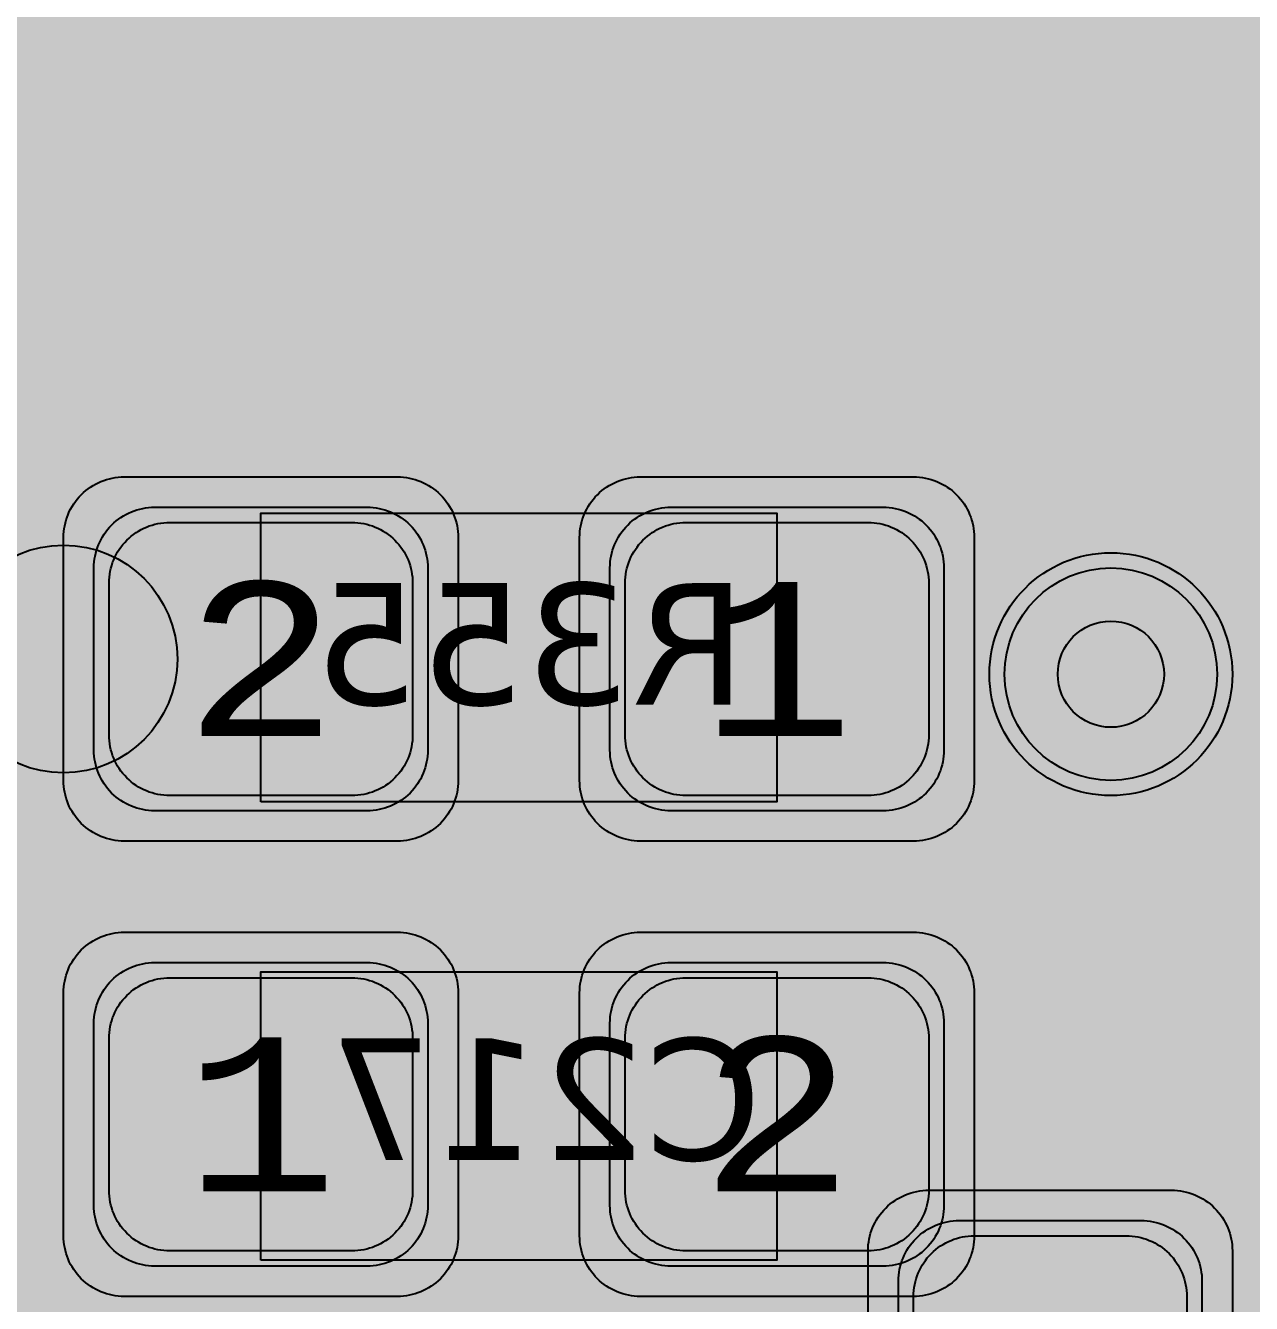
# Model space of a CAD drawing. Extents: x -28 to 199, y -61 to 255.
# Drawn here: x 132.125 to 136.163, y 117.627 to 121.837 of the extents above; entities that cross this region are included whole.
import ezdxf
from ezdxf.enums import TextEntityAlignment as Align

# ---------------------------------------------------------------- set-up
doc = ezdxf.new("R2010")
doc.units = 0
doc.header["$MEASUREMENT"] = 0
for name, color, linetype in [('ASSEMBLY_OUTLINES_BTM', 191, 'CONTINUOUS'), ('ASSEMBLY_PART_NUMBERS_BTM', 191, 'CONTINUOUS'), ('ASSEMBLY_PART_NUMBERS_TOP', 102, 'CONTINUOUS'), ('ASSEMBLY_REF_DES_BTM', 191, 'CONTINUOUS'), ('DRILL_DRAWING', 21, 'CONTINUOUS'), ('GENERATED_SILKSCREEN_BTM', 255, 'CONTINUOUS'), ('GENERATED_SILKSCREEN_TOP', 140, 'CONTINUOUS'), ('PART_PADS_SMD_BTM', 10, 'CONTINUOUS'), ('PART_PADS_SMD_TOP', 150, 'CONTINUOUS'), ('PIN_NUMBERS_BTM', 8, 'CONTINUOUS'), ('PIN_NUMBERS_TOP', 8, 'CONTINUOUS'), ('PLACEMENT_OUTLINES_BTM', 222, 'CONTINUOUS'), ('PLANE_DATA_LAYER_2', 230, 'CONTINUOUS'), ('PLANE_SHAPES_LAYER_2', 230, 'CONTINUOUS'), ('PLANE_SHAPES_LAYER_3', 81, 'CONTINUOUS'), ('SILKSCREEN_OUTLINES_BTM', 211, 'CONTINUOUS'), ('SILKSCREEN_OUTLINES_TOP', 150, 'CONTINUOUS'), ('SILKSCREEN_REF_DES_BTM', 211, 'CONTINUOUS'), ('SILKSCREEN_REF_DES_TOP', 150, 'CONTINUOUS'), ('SOLDERMASK_PADS_BTM', 12, 'CONTINUOUS'), ('SOLDERMASK_PADS_TOP', 180, 'CONTINUOUS'), ('SOLDERPASTE_PADS_BTM', 12, 'CONTINUOUS'), ('SOLDERPASTE_PADS_TOP', 180, 'CONTINUOUS'), ('TRACES_LAYER_2', 230, 'CONTINUOUS'), ('TRACES_LAYER_BOTTOM', 10, 'CONTINUOUS'), ('TRACES_LAYER_TOP', 150, 'CONTINUOUS'), ('VIA_HOLES_LAYER_2', 30, 'CONTINUOUS'), ('VIA_HOLES_LAYER_3', 30, 'CONTINUOUS'), ('VIA_HOLES_LAYER_BOTTOM', 30, 'CONTINUOUS'), ('VIA_HOLES_LAYER_TOP', 30, 'CONTINUOUS'), ('VIA_PADS_LAYER_2', 230, 'CONTINUOUS'), ('VIA_PADS_LAYER_3', 81, 'CONTINUOUS'), ('VIA_PADS_LAYER_BOTTOM', 10, 'CONTINUOUS'), ('VIA_PADS_LAYER_TOP', 150, 'CONTINUOUS')]:
    doc.layers.add(name, color=color, linetype=linetype)
doc.styles.add('COURIER_NEW', font='COUR.TTF')
doc.styles.add('VERDANA', font='verdana.TTF')
doc.styles.add('VERIBEST_GERBER_0', font='txt')

msp = doc.modelspace()

# ---------------------------------------------------------------- hatches: boundary and pattern name
at = {"layer": 'GENERATED_SILKSCREEN_TOP'}
h = msp.add_hatch(color=256, dxfattribs=at)
edge = h.paths.add_edge_path()
edge.add_arc((132.25, 119.75), 0.375, 0, 360)
at = {"layer": 'PLANE_DATA_LAYER_2'}
h = msp.add_hatch(color=256, dxfattribs=at)
h.paths.add_polyline_path([(136.977938, 104.900788, -0.0425166317903881), (136.97684, 104.887899, 0.0425189371191998), (136.969634, 104.803321), (136.969634, 103.8357, -0.1989099556854013), (136.947316, 103.781819), (133.471447, 100.30595, 0.1989122151386173), (133.325, 99.952397), (133.325, 93.813669, -0.1989099556853327), (133.302682, 93.759788), (129.846447, 90.303553, 0.1989122151386193), (129.7, 89.95), (129.7, 82.880885, -0.1989099556853327), (129.677682, 82.827004), (125.372996, 78.522318, -0.1989133663344686), (125.319114, 78.5), (124.008004, 78.5, -0.414213562373095), (123.931804, 78.5762), (123.931804, 78.576201, -0.198909955685367), (123.954122, 78.630082), (124.017393, 78.693353, 0.19891218827251), (124.141873, 78.993873), (124.141873, 81.897836, 0.1989121882725186), (124.017393, 82.198356), (121.315166, 84.900583, 0.1989121882725186), (121.014646, 85.025063), (118.085686, 85.025063, 0.1989121882725125), (117.785166, 84.900583), (115.869335, 82.984752, -0.1989133663344686), (115.815453, 82.962434), (111.980365, 82.962434, 0.1989121882725186), (111.679845, 82.837954), (103.605966, 74.764075, -0.6681819935816116), (103.475884, 74.817956), (103.475884, 75.719902, -0.198909955685367), (103.498202, 75.773783), (112.132258, 84.407839, 0.1989121882725186), (112.256738, 84.708359), (112.256738, 87.766792, -0.5791985093720466), (112.371403, 87.832571, 0.9207095428459576), (113.229816, 89.056434, -0.4687192040466884), (113.229816, 89.173566, 0.4687157595514411), (113.229816, 90.326434, -0.4687192040466884), (113.229816, 90.443566, 0.606460415148791), (112.947726, 91.743467, -0.3380635491738142), (112.891615, 91.816971), (112.891615, 91.816972, -0.1989099556853327), (112.913933, 91.870853), (113.850887, 92.807807, -0.4969605349260798), (113.971222, 92.791213, 0.0686227819462532), (114.033421, 92.709116), (117.000682, 89.741856, -0.198909955685367), (117.023, 89.687975), (117.023, 88.767429, -0.228048003750335), (116.994354, 88.707889, 2.854432025872091), (117.805646, 88.707889, -0.228048003750335), (117.777, 88.767429), (117.777, 89.875696, 0.1989121654681639), (117.666579, 90.142275), (114.699318, 93.109536, -0.1989099556853327), (114.677, 93.163417), (114.677, 100.732571, -0.228048003750335), (114.705646, 100.792111, 0.8407221043194625), (114.090183, 101.915205, -0.5141069145394279), (113.989386, 101.987326), (113.989386, 107.618063, -0.6172571328269955), (114.111169, 107.679126, 1.9943987198418727), (114.111169, 108.720874, -0.617257132826957), (113.989386, 108.781937), (113.989386, 126.654985, 0.032533120066096), (113.985795, 126.710116, -0.0325342524810923), (113.985151, 126.720001), (113.985151, 126.720002, -0.6681819935815638), (114.115233, 126.773883), (114.280695, 126.608421, 0.1989121654681736), (114.547274, 126.498), (122.056386, 126.498, -0.1989133663344687), (122.110268, 126.475682), (126.281524, 122.304426, -0.198909955685367), (126.303842, 122.250545), (126.303842, 122.119158, 0.1236662247943365), (126.348588, 121.941012, -0.1606780001424822), (126.356831, 121.893987, 0.3606560929037287), (126.788539, 121.185359, -0.7687174069834758), (126.778046, 121.038457, 7.647506935409171), (127.111461, 121.014641, -0.7687174069834617), (127.121954, 121.161543, 0.6405844281364371), (127.405646, 122.307889, -0.2280480037503427), (127.377, 122.367429), (127.377, 126.6738, -0.414213562373095), (127.4532, 126.75), (128.865978, 126.75, -0.414213562373095), (128.942178, 126.6738), (128.942178, 126.673799, -0.1989099556854013), (128.91986, 126.619918), (128.533421, 126.233479, 0.1989121654681667), (128.423, 125.9669), (128.423, 123.567429, -0.2280480037503427), (128.394354, 123.507889, 2.8544320258721156), (129.205646, 123.507889, -0.2280480037503427), (129.177, 123.567429), (129.177, 125.779179, -0.1989099556854013), (129.199318, 125.83306), (129.986579, 126.62032, 0.0741021212229936), (130.052722, 126.70963, -0.277099918590679), (130.119973, 126.75), (130.174273, 126.75, -0.403683824490227), (130.250423, 126.676549, 0.1956893404127855), (130.451391, 126.229628, -0.2050724899553478), (130.475, 126.174486), (130.475, 122.295253, 0.1989121882725126), (130.59948, 121.994733), (131.330527, 121.263686, -0.1989099556854013), (131.352845, 121.209805), (131.352845, 114.763663, -0.8295497216643613), (131.205645, 114.735997, 0.8295609199568306), (129.95, 114.500001), (129.95, 114.499999, 0.8295609199568306), (131.205645, 114.264003, -0.8295497216643613), (131.352845, 114.236337), (131.352845, 111.668815, -0.198909955685367), (131.330527, 111.614934), (130.692799, 110.977206, 0.1989121882725064), (130.568319, 110.676686), (130.568319, 108.164856, -0.5413714910477632), (130.461467, 108.095093, 0.5413712452295936), (129.55, 107.500001), (129.55, 107.499999, 0.5413712452295937), (130.461467, 106.904907, -0.5413714910477633), (130.568319, 106.835144), (130.568319, 97.583681, 0.1490008545897866), (130.64056, 97.346645, -0.1489978148350905), (130.653512, 97.304146), (130.653512, 97.304145, -0.1942207066511618), (130.632158, 97.251246, 0.5485069438402771), (130.888539, 96.185359, -0.7687174069834758), (130.878046, 96.038457, 7.647506935409185), (131.211461, 96.014641, -0.7687174069834617), (131.221954, 96.161543, 0.6100588580781182), (131.548609, 97.270372, -0.2050724899553477), (131.525, 97.325514), (131.525, 97.477, 0.1677021551964094), (131.434538, 97.739125, -0.1677006453007844), (131.418319, 97.786122), (131.418319, 99.596475, -0.6231693714019529), (131.541139, 99.656749, 0.6231768727902992), (132.75, 100.25, 0.2119397726903838), (132.503162, 100.806173, -0.3779195606310377), (132.491822, 100.906327, 0.943356937975585), (131.551481, 101.648536, -0.6897061753667568), (131.418319, 101.69915), (131.418319, 102.749052, -0.7432602490610456), (131.558052, 102.791123, 0.507237571601238), (132.605828, 102.741787, -0.1165650662333721), (132.633526, 102.76327, 0.0896815058504722), (132.757792, 102.84948), (133.304231, 103.395919, 0.1989121882725186), (133.428711, 103.696439), (133.428711, 113.150158, -0.198909955685367), (133.451029, 113.204039), (134.00052, 113.75353, 0.1989121882725125), (134.125, 114.05405), (134.125, 115.174486, -0.2050724899553477), (134.148609, 115.229628, 2.4974351542811806), (133.251391, 115.229628, -0.2050724899553478), (133.275, 115.174486), (133.275, 114.261653, -0.198909955685367), (133.252682, 114.207772), (132.703191, 113.658281, 0.1989121882725126), (132.578711, 113.357761), (132.578711, 103.904042, -0.1989099556853327), (132.556393, 103.850161), (132.460599, 103.754367, -0.3152207587686722), (132.374533, 103.739179, 0.3712566469041549), (131.558052, 103.508877, -0.7432602490609853), (131.418319, 103.550948), (131.418319, 110.469083, -0.1989099556854013), (131.440637, 110.522964), (132.078365, 111.160692, 0.1989121882725248), (132.202845, 111.461212), (132.202845, 119.995489, -0.6681819935816593), (132.332927, 120.04937), (136.401408, 115.980889, -0.1989099556853327), (136.423726, 115.927008), (136.423726, 114.512395, -0.1989099556853327), (136.401408, 114.458514), (135.933735, 113.990841, -0.6681819935816593), (135.803653, 114.044722), (135.803653, 114.044723, -0.0900388652559256), (135.808516, 114.071509, 4.621395072748782), (135.428491, 113.691484, -0.5237901792127903), (135.531477, 113.620147), (135.531477, 113.620146, -0.1989099556853327), (135.509159, 113.566265), (133.808701, 111.865807, 0.1989122151386246), (133.662254, 111.512254), (133.662254, 107.537746, 0.1989122151386246), (133.808701, 107.184193), (135.333909, 105.658985, -0.1650613667127099), (135.355574, 105.615061, 0.6437565302444234), (136.487538, 105.270109, -0.5051906878791393), (136.609743, 105.259398, 0.1480370251817164), (136.933858, 104.969889, -0.2917988228267626), (136.977938, 104.900789)], flags=0)
h.paths.add_polyline_path([(113.85, 87, -0.9999999999999999), (115.15, 87, -0.9999999999999999)], flags=0)
h.paths.add_polyline_path([(115.25, 125.5, -0.9999999999999999), (116.55000000000001, 125.5, -0.9999999999999999)], flags=0)
h.paths.add_polyline_path([(114.75, 123, -0.9999999999999999), (116.75, 123, -0.9999999999999999)], flags=0)
h.paths.add_polyline_path([(116.232776, 95.682577, 0.7726673183828902), (117.45, 95.999999), (117.45, 96, 0.7083066378647846), (116.29314, 96.40693, -0.531760018124995), (116.167224, 96.417423, 0.772667318382902), (114.95, 96.100001), (114.95, 96.1, 0.7083066378647764), (116.10686, 95.69307, -0.5317600181249857)], flags=0)
h.paths.add_polyline_path([(117.421331, 99.860255, 3.363991928619301), (117.304585, 100.560731, -0.5417095603560502), (117.178669, 100.539745, 3.3639919286193174), (117.295415, 99.839269, -0.5417095603560539)], flags=0)
h.paths.add_polyline_path([(117.44999999999999, 92.3, -0.9999999999999999), (118.75, 92.3, -0.9999999999999999)], flags=0)
h.paths.add_polyline_path([(119.55, 113.4, -0.9999999999999999), (120.85000000000001, 113.4, -0.9999999999999999)], flags=0)
h.paths.add_polyline_path([(119.75, 109.5, -0.9999999999999999), (121.25, 109.5, -0.9999999999999999)], flags=0)
h.paths.add_polyline_path([(120.35, 98.8, -0.9999999999999999), (121.65, 98.8, -0.9999999999999999)], flags=0)
h.paths.add_polyline_path([(120.35, 111.4, -0.9999999999999999), (121.65, 111.4, -0.9999999999999999)], flags=0)
h.paths.add_polyline_path([(120.457283, 123.057713, -0.5359062211731089), (120.330385, 123.05719, 1.3513703040546192), (119.123088, 121.573751, -0.3050494922752397), (119.170567, 121.503171), (119.170567, 121.50317, -0.198909955685367), (119.148249, 121.449289), (118.350727, 120.651767, 0.1989121882725187), (118.226247, 120.351247), (118.226247, 106.65885, -0.198909955685367), (118.203929, 106.604969), (117.471074, 105.872114, -0.205074051956066), (117.415388, 105.849817, 2.455220229755274), (118.05, 105.2), (118.05, 105.199998, 0.0059190874028198), (118.049817, 105.215386, -0.0058690278396138), (118.049796, 105.217175), (118.049796, 105.217193, -0.198909955685367), (118.072114, 105.271074), (118.951767, 106.150727, 0.1989121882725038), (119.076247, 106.451247), (119.076247, 120.143644, -0.198909955685367), (119.098565, 120.197525), (120.108818, 121.207778, -0.0494623730732118), (120.12045, 121.217311, 0.0494618080928846), (120.185326, 121.27048), (120.787867, 121.873021, 0.0494618080928846), (120.841036, 121.937897, -0.0494623730731728), (120.850569, 121.949529), (120.928926, 122.027886, -0.2050740519560306), (120.984612, 122.050183, 1.6971064696081972)], flags=0)
h.paths.add_polyline_path([(121.25, 117.75, -0.9999999999999999), (122.75, 117.75, -0.9999999999999999)], flags=0)
h.paths.add_polyline_path([(122.05, 111.4, -0.9999999999999999), (123.35000000000001, 111.4, -0.9999999999999999)], flags=0)
h.paths.add_polyline_path([(123.29571, 88.162026, 1.6796277836471416), (121.75, 89), (121.75, 88.999999, 0.2324567467697626), (122.139102, 88.20829, -0.3917746108587368), (122.156291, 88.106204, 0.1460189195089194), (122.05, 87.750001), (122.05, 87.75, 1.2874404369000827), (123.270422, 88.061638, -0.3917717789363406)], flags=0)
h.paths.add_polyline_path([(122.65, 105.6, 3.3327468859538776), (123.044022, 106.197474, -0.5991018826014798), (122.939092, 106.281417, 0.0458969718785636), (122.95, 106.399998), (122.95, 106.4, 0.9999999999999999), (121.65, 106.4, 0.2331537315633807), (121.904279, 105.88434, -0.74720291741978), (121.851814, 105.747931, 2.557353807463251), (122.45, 105.1, 0.2331537315633762), (122.195721, 105.61566, -0.74720291741978), (122.248186, 105.752069, 0.121739685827647), (122.555978, 105.802526, -0.599101882601538), (122.660908, 105.718583, 0.0458969718785636), (122.65, 105.600002)], flags=0)
h.paths.add_polyline_path([(123.776372, 102.215741, 2.268015238537925), (122.670454, 102.273947, -0.1736308664859839), (122.687772, 102.22558, -0.157828441953958), (122.673316, 102.180924, 1.8365540169308305), (123.763761, 102.123532, -0.3408039055902447)], flags=0)
h.paths.add_polyline_path([(125.85, 89.1, -0.9999999999999999), (127.15, 89.1, -0.9999999999999999)], flags=0)
h.paths.add_polyline_path([(126.05, 118.8, -0.9999999999999999), (127.35000000000001, 118.8, -0.9999999999999999)], flags=0)
h.paths.add_polyline_path([(126.25, 103.7, -0.9999999999999999), (127.55000000000001, 103.7, -0.9999999999999999)], flags=0)
h.paths.add_polyline_path([(126.35, 85.4, -0.9999999999999999), (127.65, 85.4, -0.9999999999999999)], flags=0)
h.paths.add_polyline_path([(126.35, 87.3, -0.9999999999999999), (127.65, 87.3, -0.9999999999999999)], flags=0)
h.paths.add_polyline_path([(126.75, 115.5, -0.9999999999999999), (128.25, 115.5, -0.9999999999999999)], flags=0)
h.paths.add_polyline_path([(127.25, 83.2, -0.9999999999999999), (128.55, 83.2, -0.9999999999999999)], flags=0)
h.paths.add_polyline_path([(129.5, 95.5), (129.5, 95.500001, 0.2347951257838049), (129.202889, 96.097823, -0.2347971625886518), (129.172702, 96.158562), (129.172702, 96.158563, -0.1989099556854013), (129.19502, 96.212444), (129.356027, 96.373451, 0.1989121882725038), (129.480507, 96.673971), (129.480507, 106.455132, 0.1989121882725038), (129.356027, 106.755652), (126.719253, 109.392426, -0.198909955685367), (126.696935, 109.446307), (126.696935, 110.90022, -0.67775882677704), (126.828419, 110.952662, 2.507233776086384), (126.828419, 111.847338, -0.6777588267769905), (126.696935, 111.89978), (126.696935, 112.86566, 0.1989121882725038), (126.572455, 113.16618), (124.983033, 114.755602, -0.1989099556854013), (124.960715, 114.809483), (124.960715, 119.828112, -0.198909955685367), (124.983033, 119.881993), (125.328926, 120.227886, -0.205074051956065), (125.384612, 120.250183, 2.4552148235298628), (124.75, 120.900002, 0.0059190874028197), (124.750183, 120.884614, -0.0058690278396127), (124.750204, 120.882825), (124.750204, 120.882807, -0.198909955685367), (124.727886, 120.828926), (124.494453, 120.595493, -0.6681819935815638), (124.364371, 120.649374), (124.364371, 120.717126, 0.1989121882725125), (124.239891, 121.017646), (123.147318, 122.110219, -0.198909955685367), (123.125, 122.1641), (123.125, 122.174486, -0.2050724899553477), (123.148609, 122.229628, 2.4974351542811517), (122.251391, 122.229628, -0.2050724899553829), (122.275, 122.174486), (122.275, 121.956497, 0.1989121882725126), (122.39948, 121.655977), (123.492053, 120.563404, -0.198909955685367), (123.514371, 120.509523), (123.514371, 114.406551, 0.19891218827251), (123.638851, 114.106031), (125.318568, 112.426314, -0.198909955685367), (125.340886, 112.372433), (125.340886, 108.878879, 0.1989121882725126), (125.465366, 108.578359), (127.852682, 106.191043, -0.1989099556853327), (127.875, 106.137162), (127.875, 101.425514, -0.2050724899553478), (127.851391, 101.370372, 0.8159834667607626), (128.527623, 100.291159, -0.5233351739894394), (128.630507, 100.219784), (128.630507, 96.881574, -0.1989099556853327), (128.608189, 96.827693), (128.405604, 96.625108, -0.1809134408217212), (128.357013, 96.602974, 0.147660489474916), (128.127329, 96.515812, -0.1654600424582982), (128.080857, 96.5), (127.85, 96.5, 0.1989121882725099), (127.54948, 96.37552), (127.49948, 96.32552, 0.1357250226602834), (127.387774, 96.128414, -0.5450822061688504), (127.266471, 96.087288, 1.9695384942564944), (127.217953, 94.87725, -0.3731724528837284), (127.317035, 94.864977, 0.4338714127250044), (128.266221, 94.847079, -0.3498081147665029), (128.360455, 94.859099, 0.5848883345755964)], flags=0)
h.paths.add_polyline_path([(130.373451, 92.726979, 7.377999984181714), (130.373451, 93.073021, -0.7612838800058466), (130.226549, 93.073021, 7.377999984181725), (130.226549, 92.726979, -0.7612838800058466)], flags=0)
at = {"layer": 'PLANE_SHAPES_LAYER_2'}
h = msp.add_hatch(color=256, dxfattribs=at)
h.paths.add_polyline_path([(169.5, 129.25), (149.5, 129.25), (142.25, 122), (142.25, 90.5), (147.5, 90.5), (147.5, 80), (154, 80), (154, 69.25), (131.75, 69.25), (131.75, 73.25), (121.25, 73.25), (121.25, 81), (110.5, 81), (110.5, 125.75), (106.5, 125.75), (106.5, 128.75), (93.5, 128.75), (93.5, 120.25), (91.75, 120.25), (91.75, 121.5), (80, 121.5), (80, 118.25), (73.25, 118.25), (73.25, 124.5), (67.5, 124.5), (67.5, 128), (57.75, 128), (57.75, 120.25), (55.25, 120.25), (55.25, 121.5), (47.5, 121.5), (47.5, 119), (35, 119), (35, 134.75), (32.75, 134.75), (32.75, 159.75), (29.25, 159.75), (29.25, 175.25), (22.5, 175.25), (22.5, 195.25), (17.25, 195.25), (17.25, 198), (22.5, 198), (22.5, 216.5), (40.25, 216.5), (40.25, 235.5), (54.5, 235.5), (54.5, 254), (87.25, 254), (87.25, 236.25), (86.25, 236.25), (86.25, 228.75), (81, 228.75), (81, 218.75), (95.25, 218.75), (95.25, 194.5), (87, 194.5), (87, 172), (131.1, 172), (131.1, 208.75), (115.5, 208.75), (115.5, 213.75), (106.75, 213.75), (106.75, 218.75), (110.25, 222.25), (110.25, 226.25), (142.5, 226.25), (142.5, 221.5), (160.5, 221.5), (160.5, 240.75), (169.5, 240.75)])
h.paths.add_polyline_path([(35.5, 149.5), (41.75, 149.5), (41.75, 152), (39.25, 152), (39.25, 154), (37.75, 154), (37.75, 152), (35.5, 152)], flags=16)
h.paths.add_polyline_path([(37.5, 125.75), (37.5, 128.75), (42.75, 128.75), (42.75, 125.75)], flags=16)
h.paths.add_polyline_path([(52, 127.75), (52, 130.75), (54.25, 130.75), (54.25, 127.75)], flags=16)
h.paths.add_polyline_path([(50.75, 219.5), (50.75, 226.5), (71.75, 226.5), (71.75, 219.5)], flags=16)
h.paths.add_polyline_path([(66.5, 150.75), (66.5, 177.5), (72.25, 177.5), (72.25, 150.75)], flags=16)
h.paths.add_polyline_path([(47.25, 185.25), (73, 185.25), (73, 188.25), (70.25, 188.25), (70.25, 191), (47.25, 191)], flags=16)
h.paths.add_polyline_path([(84.5, 208), (84.5, 212.75), (85, 212.75), (85, 208)], flags=16)
h.paths.add_polyline_path([(61.5, 137.25), (87.75, 137.25), (87.75, 140.5), (84.75, 140.5), (84.75, 143), (61.5, 143)], flags=16)
h.paths.add_polyline_path([(88.75, 127), (88.75, 130), (91, 130), (91, 127)], flags=16)
h.paths.add_polyline_path([(85.5, 130.25), (85.5, 132.5), (91, 132.5), (91, 130.25)], flags=16)
h.paths.add_polyline_path([(108.75, 142.25), (135.75, 142.25), (135.75, 145.75), (132.25, 145.75), (132.25, 149), (108.75, 149)], flags=16)
h.paths.add_polyline_path([(114.25, 126.75), (140.75, 126.75), (140.75, 129.75), (137.25, 129.75), (137.25, 133), (114.25, 133)], flags=16)
h.paths.add_polyline_path([(155.25, 180.25), (166.25, 180.25), (166.25, 186.25), (152.25, 186.25), (152.25, 183), (155.25, 183)], flags=16)
at = {"layer": 'PLANE_SHAPES_LAYER_3'}
h = msp.add_hatch(color=256, dxfattribs=at)
h.paths.add_polyline_path([(169.5, 129.25), (149.5, 129.25), (142.25, 122), (142.25, 90.5), (147.5, 90.5), (147.5, 80), (154, 80), (154, 69.25), (131.75, 69.25), (131.75, 73.25), (121.25, 73.25), (121.25, 81), (110.5, 81), (110.5, 125.75), (106.5, 125.75), (106.5, 128.75), (93.5, 128.75), (93.5, 120.25), (91.75, 120.25), (91.75, 121.5), (80, 121.5), (80, 118.25), (73.25, 118.25), (73.25, 124.5), (67.5, 124.5), (67.5, 127.75), (58.25, 127.75), (58.25, 130.25), (88.75, 130.25), (88.75, 127), (91, 127), (91, 132.5), (55, 132.5), (55, 131.25), (52, 131.25), (52, 127.75), (55, 127.75), (55, 127.25), (57.75, 127.25), (57.75, 120.25), (55.25, 120.25), (55.25, 121.5), (47.5, 121.5), (47.5, 119), (35, 119), (35, 134.75), (32.75, 134.75), (32.75, 159.75), (29.25, 159.75), (29.25, 175.25), (22.5, 175.25), (22.5, 195.25), (17.25, 195.25), (17.25, 198), (22.5, 198), (22.5, 216.5), (40.25, 216.5), (40.25, 235.5), (54.5, 235.5), (54.5, 254), (87.25, 254), (87.25, 236.25), (86.25, 236.25), (86.25, 228.75), (81, 228.75), (81, 218.75), (95.25, 218.75), (95.25, 194.5), (87, 194.5), (87, 172), (131.1, 172), (131.1, 208.75), (115.5, 208.75), (115.5, 213.75), (106.75, 213.75), (106.75, 218.75), (110.25, 222.25), (110.25, 226.25), (142.5, 226.25), (142.5, 221.5), (160.5, 221.5), (160.5, 240.75), (169.5, 240.75)])
h.paths.add_polyline_path([(35.5, 149.5), (41.75, 149.5), (41.75, 152), (39.25, 152), (39.25, 154), (37.75, 154), (37.75, 152), (35.5, 152)], flags=16)
h.paths.add_polyline_path([(37.5, 125.75), (37.5, 128.75), (42.75, 128.75), (42.75, 125.75)], flags=16)
h.paths.add_polyline_path([(50.75, 219.5), (50.75, 226.5), (71.75, 226.5), (71.75, 219.5)], flags=16)
h.paths.add_polyline_path([(66.5, 150.75), (66.5, 177.5), (72.25, 177.5), (72.25, 150.75)], flags=16)
h.paths.add_polyline_path([(47.25, 185.25), (73, 185.25), (73, 188.25), (70.25, 188.25), (70.25, 191), (47.25, 191)], flags=16)
h.paths.add_polyline_path([(84.5, 208), (84.5, 212.75), (85, 212.75), (85, 208)], flags=16)
h.paths.add_polyline_path([(61.5, 137.25), (87.75, 137.25), (87.75, 140.5), (84.75, 140.5), (84.75, 143), (61.5, 143)], flags=16)
h.paths.add_polyline_path([(108.75, 142.25), (135.75, 142.25), (135.75, 145.75), (132.25, 145.75), (132.25, 149), (108.75, 149)], flags=16)
h.paths.add_polyline_path([(114.25, 126.75), (140.75, 126.75), (140.75, 129.75), (137.25, 129.75), (137.25, 133), (114.25, 133)], flags=16)
h.paths.add_polyline_path([(155.25, 180.25), (166.25, 180.25), (166.25, 186.25), (152.25, 186.25), (152.25, 183), (155.25, 183)], flags=16)
at = {"layer": 'SILKSCREEN_OUTLINES_TOP'}
h = msp.add_hatch(color=256, dxfattribs=at)
edge = h.paths.add_edge_path()
edge.add_arc((132.25, 119.75), 0.375, 0, 360)
at = {"layer": 'VIA_HOLES_LAYER_2'}
h = msp.add_hatch(color=256, dxfattribs=at)
edge = h.paths.add_edge_path()
edge.add_arc((135.7, 119.7), 0.175, 0, 360)
at = {"layer": 'VIA_HOLES_LAYER_3'}
h = msp.add_hatch(color=256, dxfattribs=at)
edge = h.paths.add_edge_path()
edge.add_arc((135.7, 119.7), 0.175, 0, 360)
at = {"layer": 'VIA_HOLES_LAYER_BOTTOM'}
h = msp.add_hatch(color=256, dxfattribs=at)
edge = h.paths.add_edge_path()
edge.add_arc((135.7, 119.7), 0.175, 0, 360)
at = {"layer": 'VIA_HOLES_LAYER_TOP'}
h = msp.add_hatch(color=256, dxfattribs=at)
edge = h.paths.add_edge_path()
edge.add_arc((135.7, 119.7), 0.175, 0, 360)

# ---------------------------------------------------------------- linework, layer by layer
at = {"layer": 'ASSEMBLY_OUTLINES_BTM'}
for points in [[(132.9, 119.28), (132.9, 120.23), (134.6, 120.23), (134.6, 119.28)], [(132.9, 117.77), (132.9, 118.72), (134.6, 118.72), (134.6, 117.77)]]:
    msp.add_lwpolyline(points, close=True, dxfattribs=at)
at = {"layer": 'GENERATED_SILKSCREEN_BTM', "const_width": 0.15}
for points in [[(134.7668, 121.5136), (134.6324, 121.6232), (134.6292, 121.624), (134.6276, 121.6248), (134.626, 121.6256), (134.6228, 121.6264), (134.3532, 121.6264), (134.35, 121.6256), (134.3484, 121.6248), (134.346, 121.624), (134.3428, 121.6232), (134.2084, 121.5136), (134.206, 121.5096), (134.2052, 121.5064), (134.2036, 121.504), (134.2028, 121.5008), (134.2028, 120.952), (134.2036, 120.9496), (134.2052, 120.944), (134.206, 120.9424), (134.2084, 120.9392), (134.3428, 120.8296), (134.346, 120.8288), (134.3484, 120.828), (134.3492, 120.8272), (134.3508, 120.8264), (134.3532, 120.8264), (134.6228, 120.8264), (134.626, 120.8272), (134.6292, 120.828), (134.6324, 120.8296), (134.7668, 120.9392), (134.7692, 120.9408), (134.77, 120.9416), (134.7716, 120.944), (134.7732, 120.9496), (134.774, 120.952), (134.774, 121.5008), (134.7732, 121.504), (134.7716, 121.5064), (134.7708, 121.5096), (134.7668, 121.5136)], [(134.7412, 121.4928), (134.7412, 120.96), (134.694, 120.92), (134.3068, 121.5512), (134.3596, 121.5936), (134.618, 121.5936), (134.7412, 121.4928)], [(135.4196, 120.8504), (135.4212, 120.8448), (135.4204, 120.8392), (135.4172, 120.8344), (135.4124, 120.8312), (135.4068, 120.8296), (135.4012, 120.8288), (135.3964, 120.8304), (135.3924, 120.8352), (134.9612, 121.6024), (134.9596, 121.6064), (134.9596, 121.6096), (134.9596, 121.6128), (134.9612, 121.616), (134.9636, 121.6208), (134.9668, 121.624), (134.9708, 121.6256), (134.9748, 121.6264), (135.5148, 121.6264), (135.5204, 121.6248), (135.5252, 121.6208), (135.5276, 121.616), (135.5284, 121.6096), (135.5276, 121.604), (135.5252, 121.5984), (135.5204, 121.5944), (135.5148, 121.5936), (135.002, 121.5936), (135.4196, 120.8504)], [(135.8548, 121.6232), (135.7204, 121.5136), (135.7172, 121.5096), (135.7156, 121.5032), (135.7164, 121.4984), (135.718, 121.4944), (135.7204, 121.4912), (135.7244, 121.488), (135.7284, 121.4856), (135.7324, 121.4848), (135.7364, 121.4848), (135.7396, 121.4872), (135.8708, 121.5936), (136.13, 121.5936), (136.2532, 121.4928)], [(136.2788, 121.5136), (136.1444, 121.6232), (136.1412, 121.624), (136.1396, 121.6248), (136.138, 121.6256), (136.1348, 121.6264), (135.8652, 121.6264), (135.862, 121.6256), (135.8604, 121.6248), (135.858, 121.624), (135.8548, 121.6232)], [(134.6684, 120.8992), (134.618, 120.8592), (134.3596, 120.8592), (134.2348, 120.96), (134.2348, 121.4928), (134.282, 121.5304), (134.6684, 120.8992)], [(136.2532, 121.2056), (136.1444, 121.2944), (136.1412, 121.2952), (136.1396, 121.296), (136.1388, 121.296), (136.1388, 121.2968), (136.1348, 121.2976), (135.8652, 121.2976), (135.862, 121.2968), (135.862, 121.296), (135.8604, 121.296), (135.858, 121.2952), (135.8556, 121.2944), (135.7204, 121.1856), (135.7196, 121.1832), (135.718, 121.1824), (135.7172, 121.1816), (135.7172, 121.18), (135.7156, 121.1744), (135.7148, 121.172), (135.7148, 120.952), (135.7156, 120.948), (135.7172, 120.9448), (135.718, 120.9416), (135.7204, 120.9392), (135.8548, 120.8296), (135.8588, 120.828), (135.8596, 120.8272), (135.862, 120.8272), (135.8628, 120.8264), (135.8636, 120.8264), (135.8652, 120.8264), (136.1348, 120.8264), (136.138, 120.8272), (136.1412, 120.828), (136.1444, 120.8296), (136.2788, 120.9392)], [(136.2532, 121.164), (136.2532, 120.96), (136.13, 120.8592), (135.8716, 120.8592), (135.7468, 120.96), (135.7468, 121.164), (135.8716, 121.2656), (136.13, 121.2656), (136.2532, 121.164)]]:
    msp.add_lwpolyline(points, dxfattribs=at)
for points in [[(134.042098, 120.230005, 1.22306e-05), (134.042089, 120.229995), (133.457911, 120.229995, 1.22306e-05), (133.457902, 120.230005), (134.042098, 120.230005)], [(134.033844, 119.279995), (133.466156, 119.279995, 1.1642e-05), (133.466164, 119.280005), (134.033836, 119.280005, 1.1642e-05), (134.033844, 119.279995)], [(134.033844, 118.720005, 1.1642e-05), (134.033836, 118.719995), (133.466164, 118.719995, 1.1642e-05), (133.466156, 118.720005), (134.033844, 118.720005)], [(134.042098, 117.769995), (133.457902, 117.769995, 1.22306e-05), (133.457911, 117.770005), (134.042089, 117.770005, 1.22306e-05), (134.042098, 117.769995)]]:
    msp.add_lwpolyline(points, format="xyb", dxfattribs=at)
at = {"layer": 'GENERATED_SILKSCREEN_TOP', "const_width": 0.15}
for points in [[(132.888, 118.6932), (132.884, 118.6948), (132.8808, 118.6956), (132.8776, 118.6964), (132.4728, 118.6964), (132.4672, 118.6948), (132.4624, 118.6908), (132.4584, 118.686), (132.4568, 118.6804), (132.4568, 117.9124), (132.4584, 117.906), (132.4624, 117.902), (132.4672, 117.8972), (132.4728, 117.8964), (132.8776, 117.8964), (132.8808, 117.8964), (132.8824, 117.8972), (132.884, 117.898), (132.888, 117.8996), (133.0232, 118.0092), (133.0256, 118.0124), (133.0264, 118.014), (133.028, 118.018), (133.0288, 118.022), (133.0288, 118.5708), (133.028, 118.5748), (133.0264, 118.5772), (133.0264, 118.5796), (133.0256, 118.5804), (133.024, 118.5812), (133.0232, 118.5828), (132.888, 118.6932)], [(133.7504, 118.4012), (133.7248, 118.3244), (133.7504, 118.2476), (133.7504, 118.2452), (133.7512, 118.242), (133.7512, 117.9948), (133.7512, 117.9924), (133.7504, 117.99), (133.7496, 117.9868), (133.7464, 117.9836), (133.6664, 117.9012), (133.6632, 117.898), (133.6584, 117.8972), (133.6552, 117.8964), (133.3616, 117.8964), (133.3592, 117.8964), (133.3568, 117.8972), (133.3536, 117.898), (133.3504, 117.9012), (133.2704, 117.9836), (133.2672, 117.9868), (133.2656, 117.99), (133.2656, 117.9948), (133.2656, 118.242), (133.2656, 118.2452), (133.2656, 118.2468), (133.2664, 118.2476), (133.292, 118.3244), (133.2664, 118.4012), (133.2656, 118.402), (133.2656, 118.4068), (133.2656, 118.5988), (133.2656, 118.602), (133.2672, 118.606), (133.2704, 118.61), (133.3504, 118.6924), (133.3536, 118.6948), (133.3568, 118.6956), (133.3592, 118.6964), (133.3616, 118.6964), (133.6552, 118.6964), (133.6584, 118.6956), (133.6632, 118.6948), (133.6664, 118.6924), (133.7464, 118.61), (133.7496, 118.6052), (133.7504, 118.602), (133.7512, 118.5988), (133.7512, 118.4068), (133.7512, 118.4036), (133.7504, 118.402), (133.7504, 118.4012)], [(132.4904, 118.6636), (132.872, 118.6636), (132.9968, 118.5628), (132.9968, 118.03), (132.872, 117.9292), (132.4904, 117.9292), (132.4904, 118.6636)], [(133.2976, 118.59), (133.2976, 118.4084), (133.3192, 118.3396), (133.696, 118.3396), (133.7192, 118.4084), (133.7192, 118.59), (133.648, 118.6636), (133.3696, 118.6636), (133.2976, 118.59)], [(133.2976, 118.2388), (133.2976, 118.002), (133.3696, 117.9292), (133.648, 117.9292), (133.7192, 118.002), (133.7192, 118.2388), (133.696, 118.3076), (133.3192, 118.3076), (133.2976, 118.2388)]]:
    msp.add_lwpolyline(points, dxfattribs=at)
at = {"layer": 'GENERATED_SILKSCREEN_TOP'}
msp.add_circle((132.25, 119.75), 0.375, dxfattribs=at)
at = {"layer": 'PART_PADS_SMD_BTM'}
for points in [[(133.45, 119.45, -0.4142135624), (133.25, 119.25), (132.55, 119.25, -0.4142135624), (132.35, 119.45), (132.35, 120.05, -0.4142135624), (132.55, 120.25), (133.25, 120.25, -0.4142135624), (133.45, 120.05)], [(135.15, 119.45, -0.4142135624), (134.95, 119.25), (134.25, 119.25, -0.4142135624), (134.05, 119.45), (134.05, 120.05, -0.4142135624), (134.25, 120.25), (134.95, 120.25, -0.4142135624), (135.15, 120.05)], [(132.35, 118.55, -0.4142135624), (132.55, 118.75), (133.25, 118.75, -0.4142135624), (133.45, 118.55), (133.45, 117.95, -0.4142135624), (133.25, 117.75), (132.55, 117.75, -0.4142135624), (132.35, 117.95)], [(134.05, 118.55, -0.4142135624), (134.25, 118.75), (134.95, 118.75, -0.4142135624), (135.15, 118.55), (135.15, 117.95, -0.4142135624), (134.95, 117.75), (134.25, 117.75, -0.4142135624), (134.05, 117.95)]]:
    msp.add_lwpolyline(points, format="xyb", close=True, dxfattribs=at)
at = {"layer": 'PART_PADS_SMD_TOP'}
msp.add_lwpolyline([(135.8, 117.9, -0.4142135624), (136, 117.7), (136, 117, -0.4142135624), (135.8, 116.8), (135.2, 116.8, -0.4142135624), (135, 117), (135, 117.7, -0.4142135624), (135.2, 117.9)], format="xyb", close=True, dxfattribs=at)
at = {"layer": 'PLACEMENT_OUTLINES_BTM'}
for points in [[(132.9, 119.28), (132.9, 120.23), (134.6, 120.23), (134.6, 119.28)], [(132.9, 117.77), (132.9, 118.72), (134.6, 118.72), (134.6, 117.77)]]:
    msp.add_lwpolyline(points, close=True, dxfattribs=at)
at = {"layer": 'SILKSCREEN_OUTLINES_BTM'}
for points in [[(132.9, 119.28), (132.9, 120.23), (134.6, 120.23), (134.6, 119.28)], [(132.9, 117.77), (132.9, 118.72), (134.6, 118.72), (134.6, 117.77)]]:
    msp.add_lwpolyline(points, close=True, dxfattribs=at)
at = {"layer": 'SILKSCREEN_OUTLINES_TOP'}
msp.add_circle((132.25, 119.75), 0.375, dxfattribs=at)
at = {"layer": 'SOLDERMASK_PADS_BTM'}
for points in [[(133.55, 119.35, -0.4142135624), (133.35, 119.15), (132.45, 119.15, -0.4142135624), (132.25, 119.35), (132.25, 120.15, -0.4142135624), (132.45, 120.35), (133.35, 120.35, -0.4142135624), (133.55, 120.15)], [(135.25, 119.35, -0.4142135624), (135.05, 119.15), (134.15, 119.15, -0.4142135624), (133.95, 119.35), (133.95, 120.15, -0.4142135624), (134.15, 120.35), (135.05, 120.35, -0.4142135624), (135.25, 120.15)], [(132.25, 118.65, -0.4142135624), (132.45, 118.85), (133.35, 118.85, -0.4142135624), (133.55, 118.65), (133.55, 117.85, -0.4142135624), (133.35, 117.65), (132.45, 117.65, -0.4142135624), (132.25, 117.85)], [(133.95, 118.65, -0.4142135624), (134.15, 118.85), (135.05, 118.85, -0.4142135624), (135.25, 118.65), (135.25, 117.85, -0.4142135624), (135.05, 117.65), (134.15, 117.65, -0.4142135624), (133.95, 117.85)]]:
    msp.add_lwpolyline(points, format="xyb", close=True, dxfattribs=at)
at = {"layer": 'SOLDERMASK_PADS_TOP'}
msp.add_lwpolyline([(135.9, 118, -0.4142135624), (136.1, 117.8), (136.1, 116.9, -0.4142135624), (135.9, 116.7), (135.1, 116.7, -0.4142135624), (134.9, 116.9), (134.9, 117.8, -0.4142135624), (135.1, 118)], format="xyb", close=True, dxfattribs=at)
at = {"layer": 'SOLDERPASTE_PADS_BTM'}
for points in [[(133.4, 119.5, -0.4142135624), (133.2, 119.3), (132.6, 119.3, -0.4142135624), (132.4, 119.5), (132.4, 120, -0.4142135624), (132.6, 120.2), (133.2, 120.2, -0.4142135624), (133.4, 120)], [(135.1, 119.5, -0.4142135624), (134.9, 119.3), (134.3, 119.3, -0.4142135624), (134.1, 119.5), (134.1, 120, -0.4142135624), (134.3, 120.2), (134.9, 120.2, -0.4142135624), (135.1, 120)], [(132.4, 118.5, -0.4142135624), (132.6, 118.7), (133.2, 118.7, -0.4142135624), (133.4, 118.5), (133.4, 118, -0.4142135624), (133.2, 117.8), (132.6, 117.8, -0.4142135624), (132.4, 118)], [(134.1, 118.5, -0.4142135624), (134.3, 118.7), (134.9, 118.7, -0.4142135624), (135.1, 118.5), (135.1, 118, -0.4142135624), (134.9, 117.8), (134.3, 117.8, -0.4142135624), (134.1, 118)]]:
    msp.add_lwpolyline(points, format="xyb", close=True, dxfattribs=at)
at = {"layer": 'SOLDERPASTE_PADS_TOP'}
msp.add_lwpolyline([(135.75, 117.85, -0.4142135624), (135.95, 117.65), (135.95, 117.05, -0.4142135624), (135.75, 116.85), (135.25, 116.85, -0.4142135624), (135.05, 117.05), (135.05, 117.65, -0.4142135624), (135.25, 117.85)], format="xyb", close=True, dxfattribs=at)
at = {"layer": 'TRACES_LAYER_2', "const_width": 0.5}
msp.add_lwpolyline([(136, 105.7), (134.162254, 107.537746), (134.162254, 111.512254), (136.923726, 114.273726), (136.923726, 116.165677), (132.5, 120.589403), (132.5, 122.7)], dxfattribs=at)
at = {"layer": 'TRACES_LAYER_BOTTOM'}
for points, const_width in [([(151.85, 76.5), (151.372167, 76.5), (151.372167, 77.325), (146.204785, 82.492382), (146.204785, 91.474285), (140.882213, 96.796857), (140.882213, 118.741279), (137.753265, 121.870227), (128.688428, 121.870227), (127.75, 122.808655), (127.75, 123.9)], 0.35), ([(126, 123.9), (126, 121.662601), (126.526518, 121.136083), (137.566081, 121.136083), (140.427, 118.275164), (140.427, 99.777), (138.15, 97.5), (138.1, 97.5)], 0.254), ([(138.6, 118.75), (138.6, 119.530821), (137.475182, 120.655639), (128.522554, 120.655639), (127.9, 120.033085), (127.9, 118.5)], 0.254), ([(132.9, 119.75), (132.9, 118.25)], 0.35), ([(135.7, 119.7), (135.65, 119.75), (134.6, 119.75)], 0.35), ([(136.9, 118.75), (136.85, 118.75), (136.175, 118.075), (136.175, 116.75)], 0.35), ([(132.9, 118.25), (132.9, 116.75)], 0.35), ([(134.6, 118.25), (134.6, 116.75)], 0.35)]:
    msp.add_lwpolyline(points, dxfattribs=dict(at, const_width=const_width))
at = {"layer": 'TRACES_LAYER_TOP', "const_width": 0.254}
msp.add_lwpolyline([(137.25, 120.4), (137.25, 119.15), (135.5, 117.4), (135.5, 117.35)], dxfattribs=at)
at = {"layer": 'VIA_HOLES_LAYER_2'}
msp.add_circle((135.7, 119.7), 0.175, dxfattribs=at)
at = {"layer": 'VIA_HOLES_LAYER_3'}
msp.add_circle((135.7, 119.7), 0.175, dxfattribs=at)
at = {"layer": 'VIA_HOLES_LAYER_BOTTOM'}
msp.add_circle((135.7, 119.7), 0.175, dxfattribs=at)
at = {"layer": 'VIA_HOLES_LAYER_TOP'}
msp.add_circle((135.7, 119.7), 0.175, dxfattribs=at)
at = {"layer": 'VIA_PADS_LAYER_2'}
msp.add_circle((135.7, 119.7), 0.4, dxfattribs=at)
at = {"layer": 'VIA_PADS_LAYER_3'}
msp.add_circle((135.7, 119.7), 0.4, dxfattribs=at)
at = {"layer": 'VIA_PADS_LAYER_BOTTOM'}
msp.add_circle((135.7, 119.7), 0.35, dxfattribs=at)
at = {"layer": 'VIA_PADS_LAYER_TOP'}
msp.add_circle((135.7, 119.7), 0.35, dxfattribs=at)

# ---------------------------------------------------------------- texts
at = {"layer": 'ASSEMBLY_PART_NUMBERS_BTM', "style": 'VERIBEST_GERBER_0', "text_generation_flag": 2}
for s, p in [('ERJ-3EKF2000V', (130.79, 134.75)), ('ERJ-3EKF2000V', (132.79, 134.75)), ('ERJ-3EKF2700V', (132.29, 124.75)), ('ERJ-3EKF6200V', (134.04, 124.75)), ('ERJ-3EKF6200V', (135.79, 124.75))]:
    msp.add_text(s, height=2.032, rotation=90, dxfattribs=at).set_placement(p, align=Align.TOP_LEFT)
for s, p in [('ERJ-3EKF1022V', (137.75, 121.29)), ('GRM1885C1H100JA01D', (133.75, 120.79))]:
    msp.add_text(s, height=2.032, dxfattribs=at).set_placement(p, align=Align.TOP_LEFT)
at = {"layer": 'ASSEMBLY_PART_NUMBERS_TOP', "style": 'VERIBEST_GERBER_0'}
for s, p in [('CL10B104KB8SFNC', (123.5, 121.79)), ('ADG736BRMZ-REEL7', (130.5, 120.29)), ('ERJ-3GEY0R00V', (129, 119.21)), ('MMZ1608A182B', (123.5, 118.21))]:
    msp.add_text(s, height=2.032, dxfattribs=at).set_placement(p, align=Align.TOP_LEFT)
at = {"layer": 'ASSEMBLY_REF_DES_BTM', "style": 'VERDANA', "text_generation_flag": 2}
for s, p in [('R355', (134.5, 120)), ('C217', (134.55, 118.5))]:
    msp.add_text(s, height=0.4, dxfattribs=at).set_placement(p, align=Align.TOP_LEFT)
at = {"layer": 'DRILL_DRAWING', "style": 'VERIBEST_GERBER_0'}
for p in [(132.5, 122.7), (135.7, 119.7)]:
    msp.add_text('A', height=2, dxfattribs=at).set_placement(p, align=Align.MIDDLE_CENTER)
at = {"layer": 'PIN_NUMBERS_BTM', "style": 'COURIER_NEW'}
for s, p in [('2', (132.9, 119.75)), ('1', (134.6, 119.75)), ('2', (134.6, 118.25)), ('1', (132.9, 118.25))]:
    msp.add_text(s, height=0.508, dxfattribs=at).set_placement(p, align=Align.MIDDLE_CENTER)
at = {"layer": 'PIN_NUMBERS_TOP', "style": 'COURIER_NEW'}
for s, p in [('2', (132.9, 119.75)), ('1', (134.6, 119.75)), ('2', (134.6, 118.25)), ('1', (132.9, 118.25))]:
    msp.add_text(s, height=0.508, dxfattribs=at).set_placement(p, align=Align.MIDDLE_CENTER)
at = {"layer": 'SILKSCREEN_REF_DES_BTM', "style": 'VERIBEST_GERBER_0', "text_generation_flag": 2}
msp.add_text('R670', height=0.8, dxfattribs=at).set_placement((137.15, 121.64), align=Align.TOP_LEFT)
at = {"layer": 'SILKSCREEN_REF_DES_TOP', "style": 'VERIBEST_GERBER_0'}
msp.add_text('D8', height=0.8, dxfattribs=at).set_placement((132.35, 118.71), align=Align.TOP_LEFT)

doc.saveas('drawing.dxf')
